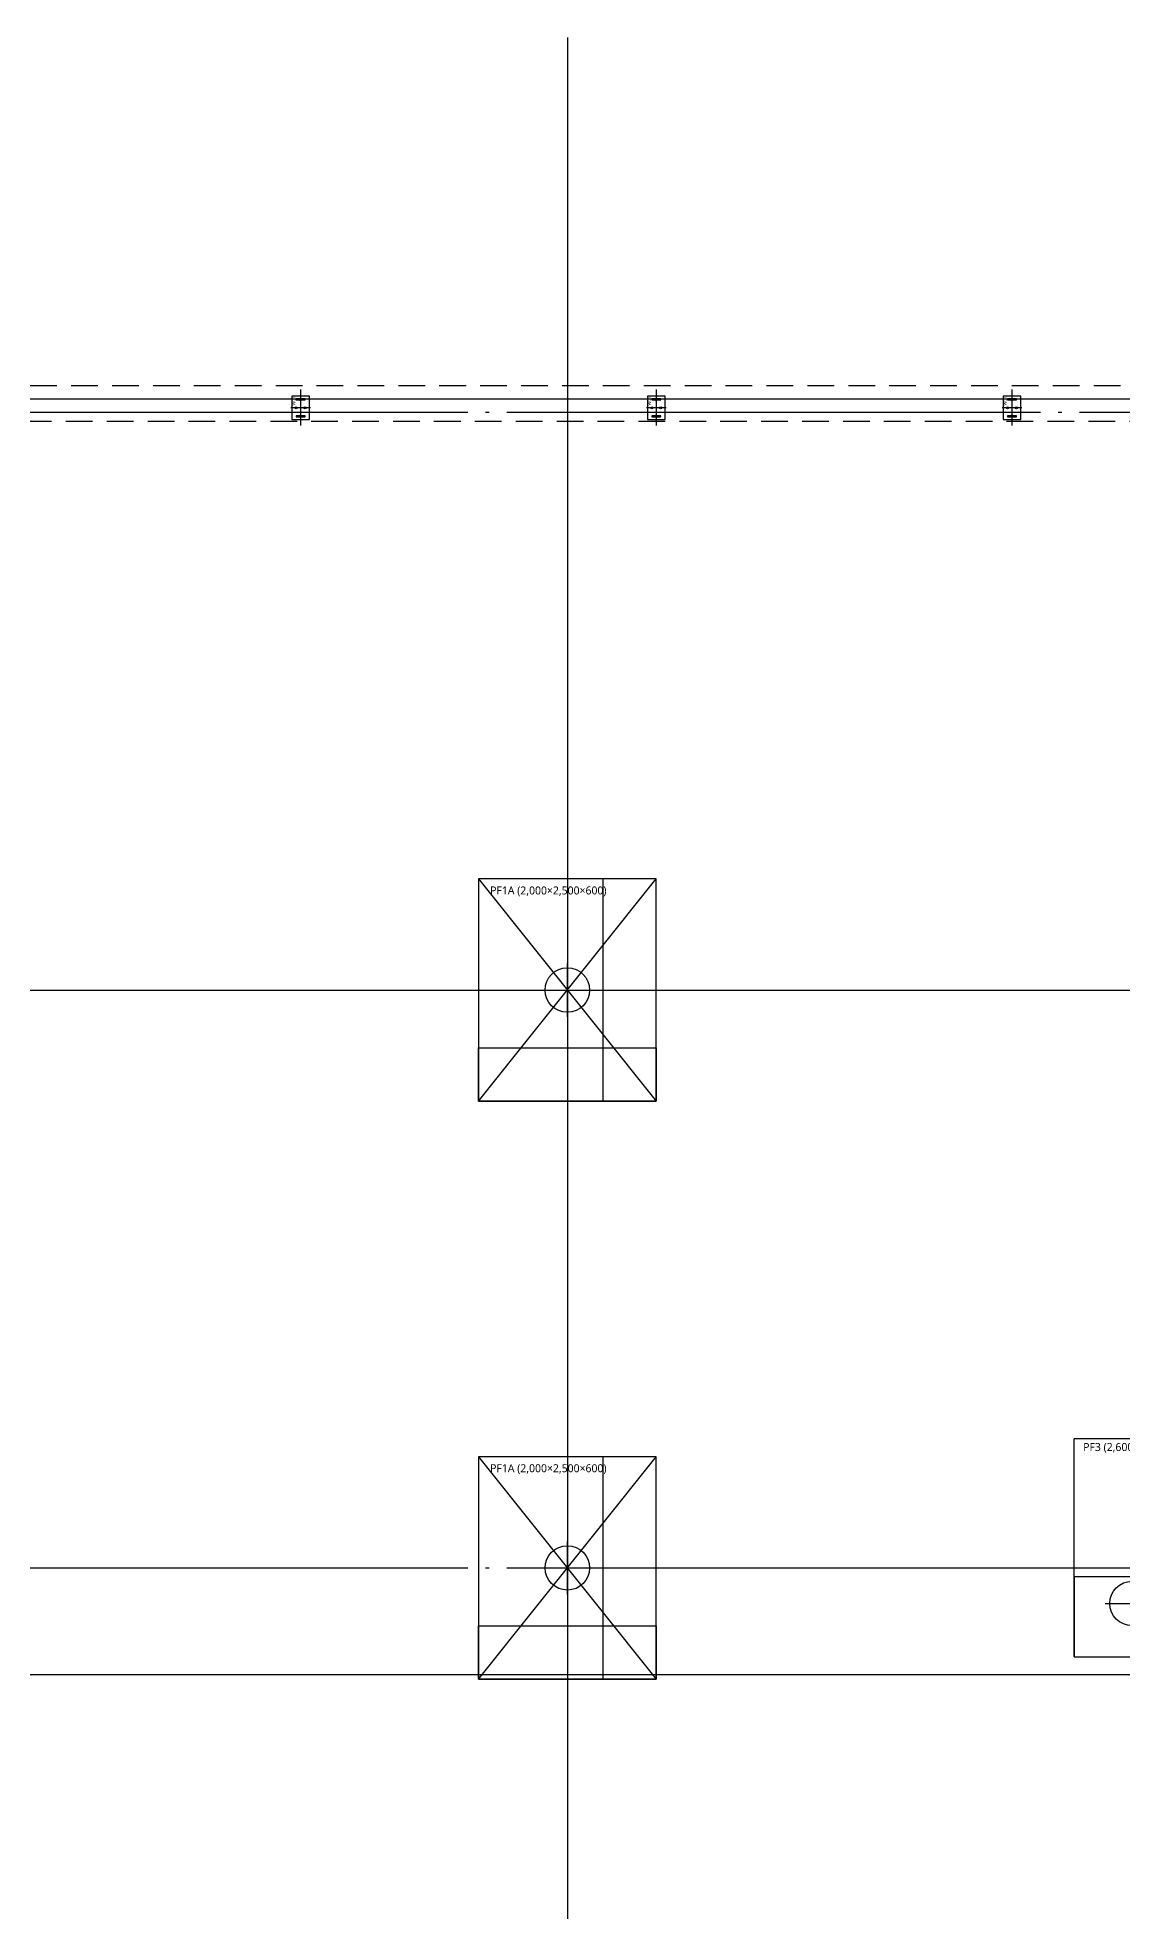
# Model space of a CAD drawing. Header units: millimetres. Extents: x -734060 to 504600, y -7739 to 118800.
# Drawn here: x -257859 to -245657, y 69034 to 90116 of the extents above; entities that cross this region are included whole.
import ezdxf
from ezdxf.enums import TextEntityAlignment as Align
from ezdxf.lldxf.tags import DXFTag

# ---------------------------------------------------------------- set-up
doc = ezdxf.new("R2010")
doc.units = ezdxf.units.MM
doc.header["$LTSCALE"] = 200
for name, pattern in [('CEN-GAUN', [32.2, 30, -1, 0.2, -1]), ('CONTINOUS', [0]), ('H3', [3, 2, -1]), ('HID', [2.3, 1.5, -0.8])]:
    doc.linetypes.add(name, pattern=pattern)
doc.layers.get('DEFPOINTS').update_dxf_attribs({"color": 137})
for name, color, linetype in [('0-PIPE', 7, 'Continuous'), ('0-기초', 4, 'H3'), ('CEN', 1, 'CEN-GAUN'), ('G', 3, 'Continuous'), ('HAT-INS', 250, 'Continuous'), ('S-COL', 2, 'Continuous'), ('STEEL BASE', 13, 'Continuous'), ('WAL', 3, 'Continuous')]:
    doc.layers.add(name, color=color, linetype=linetype)
doc.layers.add('TEMP', color=171, linetype='Continuous', plot=False)
doc.styles.add('스타일1', font='malgun.ttf')
tags = doc.linetypes.add('DH-HID2', pattern=[1.2, 0.8, -0.4]).pattern_tags.tags
tags[6:7] = [DXFTag(74, 4), DXFTag(75, 0), DXFTag(340, '0'), DXFTag(46, 1.0), DXFTag(50, 0.0), DXFTag(44, 0.0), DXFTag(45, 0.0)]
tags[4:5] = [DXFTag(74, 4), DXFTag(75, 0), DXFTag(340, '0'), DXFTag(46, 1.0), DXFTag(50, 0.0), DXFTag(44, 0.0), DXFTag(45, 0.0)]

# ---------------------------------------------------------------- blocks, each defined once
blk = doc.blocks.new('X-CEN11')
at = {"layer": 'CEN', "color": 14, "linetype": 'CONTINOUS'}
for p, q in [((43000, 4216), (43000, -48378)), ((-9200, -6500), (76000, -6500)), ((-9200, -14200), (76000, -14200))]:
    blk.add_line(p, q, dxfattribs=at)
blk = doc.blocks.new('X-CEN')
at = {"layer": 'CEN'}
for p, q in [((-9200, 0), (76000, 0)), ((-9200, -13000), (76000, -13000))]:
    blk.add_line(p, q, dxfattribs=at)
blk = doc.blocks.new('파일')
at = {"layer": '0-PIPE', "color": 7, "linetype": 'Continuous'}
for p, q in [((0, -300), (0, 300)), ((-300, 0), (300, 0))]:
    blk.add_line(p, q, dxfattribs=at)
at = {"layer": '0-PIPE', "color": 3, "linetype": 'Continuous'}
blk.add_circle((0, 0), 250, dxfattribs=at)
blk = doc.blocks.new('SS-PF1A')
at = {"layer": '0-기초', "linetype": 'DH-HID2', "ltscale": 2.5}
blk.add_lwpolyline([(-1000, 1250), (-1000, -1250), (1000, -1250), (1000, 1250)], close=True, dxfattribs=at)
at = {"layer": 'DEFPOINTS'}
for p, q in [((-1000, 1250), (1000, -1250)), ((-1000, -1250), (1000, 1250))]:
    blk.add_line(p, q, dxfattribs=at)
for points in [[(1000, -1250), (1000, 1250), (400, 1250), (400, -1250)], [(-1000, -1250), (-1000, -650), (1000, -650), (1000, -1250)]]:
    blk.add_lwpolyline(points, close=True, dxfattribs=at)
at = {"layer": '0-기초'}
blk.add_blockref('파일', (0, 0), dxfattribs=at)
at = {"layer": 'DEFPOINTS', "style": '스타일1'}
blk.add_text('PF1A (2,000×2,500×600)', height=90, dxfattribs=at).set_placement((-214, 1121), align=Align.MIDDLE_CENTER)
blk = doc.blocks.new('SS-PF3')
at = {"layer": '0-기초', "color": 1, "linetype": 'CONTINOUS'}
for p, q in [((0, -1443), (0, 1737)), ((-1700, 0), (1821, 0))]:
    blk.add_line(p, q, dxfattribs=at)
at = {"layer": '0-기초', "linetype": 'DH-HID2', "ltscale": 2}
for p, q in [((1300, 1450), (-1300, 1450)), ((-1300, -1000), (-1300, 1450)), ((1300, -1000), (1300, 1450)), ((-1300, -1000), (1300, -1000))]:
    blk.add_line(p, q, dxfattribs=at)
at = {"layer": 'DEFPOINTS'}
for points in [[(1300, -1000), (1300, 1450), (400, 1450), (400, -1000)], [(-300, 320), (300, 320), (300, -320), (-300, -320)], [(-1300, -1000), (1300, -1000), (1300, -100), (-1300, -100)]]:
    blk.add_lwpolyline(points, close=True, dxfattribs=at)
at = {"layer": '0-기초'}
for p in [(0, 800), (-650, -400), (650, -400)]:
    blk.add_blockref('파일', p, dxfattribs=at)
at = {"layer": 'DEFPOINTS', "style": '스타일1'}
blk.add_text('PF3 (2,600×2,450×900)', height=90, dxfattribs=at).set_placement((-582, 1360), align=Align.MIDDLE_CENTER)
blk = doc.blocks.new('X-1F-FD')
at = {"layer": '0-기초', "ltscale": 3}
blk.add_line((34700, -14200), (70850, -14200), dxfattribs=at)
at = {"layer": 'S-COL'}
for name, p in [('SS-PF1A', (43000, -6500)), ('SS-PF3', (50000, -13000)), ('SS-PF1A', (43000, -13000))]:
    blk.add_blockref(name, p, dxfattribs=at)
blk = doc.blocks.new('S-WC1')
at = {"layer": 'DEFPOINTS'}
for p, q in [((110, 0), (-110, 0)), ((0, 205), (0, -199))]:
    blk.add_line(p, q, dxfattribs=at)
at = {"layer": 'STEEL BASE'}
blk.add_lwpolyline([(100, 130), (-100, 130), (-100, -130), (100, -130)], close=True, dxfattribs=at)
for centre in [(-50, 0), (50, 0)]:
    blk.add_circle(centre, 12, dxfattribs=at)
at = {"layer": 'WAL'}
blk.add_lwpolyline([(50, -100), (50, -91), (16, -91, -0.414214), (3, -78), (3, 78, -0.414214), (16, 91), (50, 91), (50, 100), (-50, 100), (-50, 91), (-16, 91, -0.414214), (-3, 78), (-3, -78, -0.414214), (-16, -91), (-50, -91), (-50, -100)], format="xyb", close=True, dxfattribs=at)
at = {"layer": 'TEMP', "style": '스타일1'}
blk.add_text('WC1', height=35, rotation=90, dxfattribs=at).set_placement((-60, 26))
blk = doc.blocks.new('x-stu-1Fcol')
for p in [(40000, 50), (44000, 50), (48000, 50)]:
    blk.add_blockref('S-WC1', p)

msp = doc.modelspace()

# ---------------------------------------------------------------- linework, layer by layer
at = {"layer": 'DEFPOINTS'}
msp.add_lwpolyline([(-295050, 86050), (-223750, 86050), (-223750, 42750), (-295050, 42750)], close=True, dxfattribs=at)
at = {"layer": 'G', "color": 7, "linetype": 'HID'}
for points in [[(-295200, 86200), (-223600, 86200), (-223600, 42600), (-295200, 42600)], [(-294800, 85800), (-224000, 85800), (-224000, 43000), (-294800, 43000)]]:
    msp.add_lwpolyline(points, close=True, dxfattribs=at)

# ---------------------------------------------------------------- block references
for name in ['x-stu-1Fcol', 'X-1F-FD']:
    msp.add_blockref(name, (-294900, 85900))
at = {"layer": '0-기초', "color": 252, "linetype": 'CONTINOUS', "ltscale": 3}
msp.add_blockref('X-CEN11', (-294900, 85900), dxfattribs=at)
at = {"layer": 'HAT-INS'}
msp.add_blockref('X-CEN', (-294900, 85900), dxfattribs=at)

doc.saveas('drawing.dxf')
